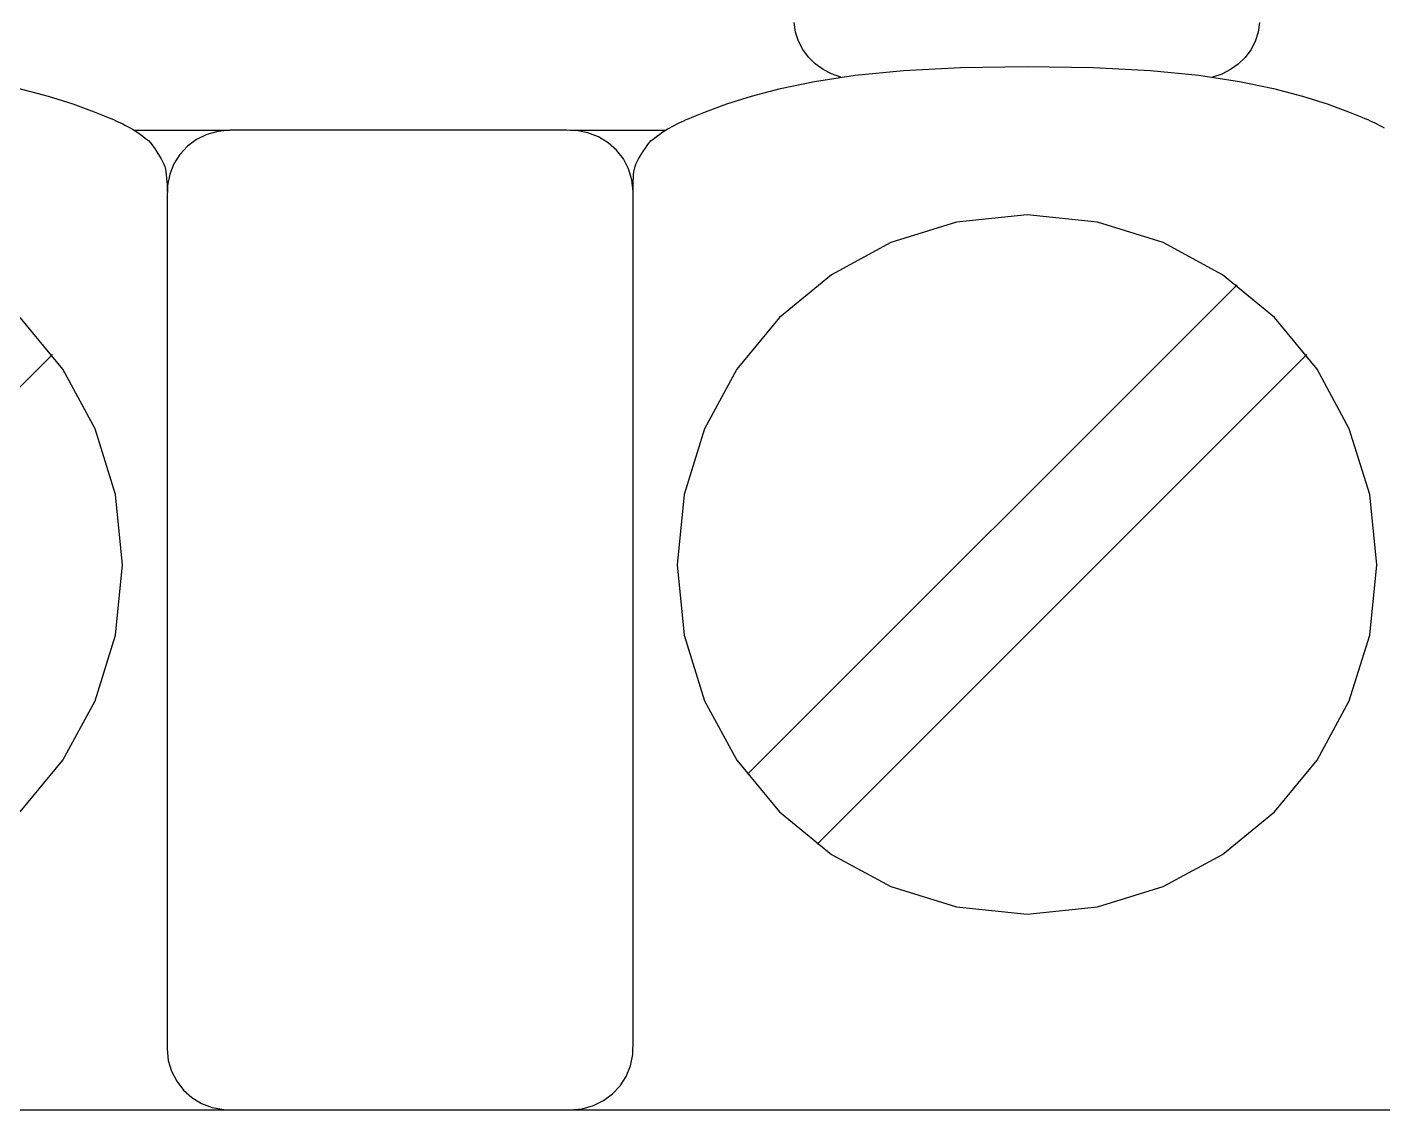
# Model space of a CAD drawing. Extents: x 1 to 47.7, y 0.2 to 35.
# Drawn here: x 33.393 to 34.041, y 10.971 to 11.489 of the extents above; entities that cross this region are included whole.
import ezdxf

# ---------------------------------------------------------------- set-up
doc = ezdxf.new("R2010")
doc.units = 0
doc.header["$MEASUREMENT"] = 0
for name, color, linetype in [('5_1___24__TARGET_LEDS___12', 7, 'CONTINUOUS'), ('6_2___8__INDEPENDENT_INPUT', 7, 'CONTINUOUS'), ('6_3___8__OPTOISO_INDEPENDE', 7, 'CONTINUOUS'), ('6_4___24__OPTOISO_INDEPEND', 7, 'CONTINUOUS'), ('6_5___8__INDEPENDENT_INPUT', 7, 'CONTINUOUS'), ('6_6___8__INDEPENDENT_INPUT', 7, 'CONTINUOUS'), ('6_7___8__OPTOISO_INDEPENDE', 7, 'CONTINUOUS'), ('6_8___8__OPTOISO_INDEPENDE', 7, 'CONTINUOUS')]:
    doc.layers.add(name, color=color, linetype=linetype)

msp = doc.modelspace()

# ---------------------------------------------------------------- linework, layer by layer
at = {"layer": '5_1___24__TARGET_LEDS___12'}
for points in [[(33.78193, 11.46528), (33.77749, 11.46677), (33.7734, 11.46889), (33.76972, 11.47158), (33.7665, 11.47477), (33.76382, 11.47841), (33.76173, 11.48245), (33.7603, 11.48681), (33.75958, 11.49145)], [(33.98228, 11.49144), (33.98156, 11.48678), (33.9801, 11.48239), (33.97799, 11.47835), (33.97528, 11.47471), (33.97203, 11.47152), (33.96831, 11.46885), (33.96418, 11.46675), (33.9597, 11.46528)], [(33.68251, 11.41061), (33.68252, 11.41211), (33.68254, 11.41368), (33.68259, 11.41528), (33.68267, 11.41688), (33.68279, 11.41844), (33.68296, 11.41992), (33.68319, 11.4213), (33.68348, 11.42252), (33.6839, 11.42366), (33.68449, 11.42491), (33.68518, 11.42616), (33.68594, 11.42743), (33.68675, 11.4287), (33.68758, 11.42997), (33.68843, 11.43124), (33.68925, 11.4325), (33.69005, 11.43374), (33.69127, 11.4349), (33.69259, 11.43596), (33.69387, 11.43696), (33.69513, 11.43789), (33.69637, 11.43875), (33.6976, 11.43956), (33.69883, 11.44032), (33.70006, 11.44103), (33.7013, 11.44169), (33.70247, 11.44231), (33.70356, 11.44287), (33.70461, 11.4434), (33.70568, 11.4439), (33.70679, 11.44441), (33.70799, 11.44494), (33.70931, 11.44551), (33.71081, 11.44612), (33.71713, 11.44861), (33.72741, 11.45242), (33.7392, 11.45623), (33.75302, 11.4599), (33.76939, 11.46325), (33.78885, 11.46614), (33.81192, 11.4684), (33.83913, 11.46987), (33.87099, 11.4704), (33.90285, 11.46987), (33.93005, 11.4684), (33.95311, 11.46614), (33.97257, 11.46325), (33.98895, 11.4599), (34.00276, 11.45623), (34.01455, 11.45242), (34.02483, 11.44861), (34.03115, 11.44612), (34.03265, 11.44551), (34.03397, 11.44494), (34.03517, 11.44441), (34.03628, 11.4439), (34.03734, 11.4434), (34.0384, 11.44287), (34.03949, 11.44231), (34.04066, 11.44169), (34.0419, 11.44103)], [(33.38894, 11.4599), (33.40276, 11.45623), (33.41454, 11.45242), (33.42482, 11.44861), (33.43114, 11.44612), (33.43264, 11.44551), (33.43397, 11.44494), (33.43517, 11.44441), (33.43628, 11.4439), (33.43734, 11.4434), (33.4384, 11.44287), (33.43949, 11.44231), (33.44066, 11.44169), (33.4419, 11.44103), (33.44313, 11.44032), (33.44436, 11.43956), (33.44559, 11.43875), (33.44683, 11.43789), (33.44809, 11.43696), (33.44937, 11.43596), (33.45068, 11.4349), (33.45191, 11.43374), (33.4527, 11.4325), (33.45353, 11.43124), (33.45437, 11.42997), (33.45521, 11.4287), (33.45601, 11.42743), (33.45677, 11.42616), (33.45746, 11.42491), (33.45806, 11.42366), (33.45848, 11.42252), (33.45879, 11.4213), (33.45904, 11.41992), (33.45925, 11.41844), (33.45941, 11.41688), (33.45953, 11.41528), (33.4596, 11.41368), (33.45965, 11.41211), (33.45966, 11.41061)], [(33.44412, 11.43985), (33.48966, 11.43985)], [(33.65252, 11.43985), (33.69807, 11.43985)], [(33.73721, 11.13167), (33.97148, 11.36593)], [(33.38931, 11.11375), (33.40974, 11.13847), (33.42516, 11.16685), (33.43491, 11.19822), (33.43831, 11.2319), (33.43491, 11.26561), (33.42516, 11.29702), (33.40974, 11.32546), (33.38931, 11.35025)], [(33.17063, 11.09825), (33.40489, 11.33251)], [(33.77063, 11.09825), (34.0049, 11.33251)], [(33.27314, 10.9711), (33.39452, 10.9711), (33.52036, 10.9711), (33.6502, 10.9711), (33.78361, 10.9711), (33.92013, 10.9711), (34.05933, 10.9711), (34.20075, 10.9711), (34.4885, 10.9711), (34.7798, 10.9711)]]:
    msp.add_lwpolyline(points, dxfattribs=at)
for points in [[(33.68251, 11.41061), (33.68197, 11.41617), (33.68041, 11.42138), (33.67794, 11.42613), (33.67466, 11.43034), (33.67067, 11.4339), (33.66606, 11.43671), (33.66094, 11.43869), (33.65541, 11.43972), (33.6509, 11.43985), (33.6391, 11.43985), (33.61854, 11.43985), (33.59242, 11.43985), (33.56392, 11.43985), (33.5362, 11.43985), (33.51247, 11.43985), (33.4959, 11.43985), (33.48966, 11.43985), (33.48397, 11.43933), (33.47863, 11.43781), (33.47375, 11.43541), (33.46943, 11.43221), (33.46578, 11.42831), (33.46289, 11.42382), (33.46086, 11.41883), (33.4598, 11.41343), (33.45966, 11.40652), (33.45966, 11.37679), (33.45966, 11.32502), (33.45966, 11.25921), (33.45966, 11.1874), (33.45966, 11.11759), (33.45966, 11.0578), (33.45966, 11.01604), (33.45966, 11.00034), (33.4602, 10.99478), (33.46176, 10.98958), (33.46423, 10.98482), (33.46752, 10.98062), (33.47151, 10.97706), (33.47612, 10.97424), (33.48125, 10.97227), (33.48678, 10.97124), (33.49129, 10.9711), (33.50309, 10.9711), (33.52364, 10.9711), (33.54976, 10.9711), (33.57827, 10.9711), (33.60598, 10.9711), (33.62971, 10.9711), (33.64629, 10.9711), (33.65252, 10.9711), (33.65822, 10.97163), (33.66356, 10.97314), (33.66843, 10.97555), (33.67275, 10.97875), (33.6764, 10.98264), (33.67929, 10.98714), (33.68131, 10.99213), (33.68237, 10.99753), (33.68251, 11.00444), (33.68251, 11.03416), (33.68251, 11.08594), (33.68251, 11.15174), (33.68251, 11.22356), (33.68251, 11.29337), (33.68251, 11.35316), (33.68251, 11.39491)], [(33.70363, 11.2319), (33.70703, 11.19822), (33.71678, 11.16685), (33.73221, 11.13847), (33.75265, 11.11375), (33.77743, 11.09335), (33.80587, 11.07795), (33.8373, 11.06822), (33.87106, 11.06483), (33.90475, 11.06822), (33.93615, 11.07795), (33.96456, 11.09335), (33.98931, 11.11375), (34.00974, 11.13847), (34.02517, 11.16685), (34.03492, 11.19822), (34.03832, 11.2319), (34.03492, 11.26561), (34.02517, 11.29702), (34.00974, 11.32546), (33.98931, 11.35025), (33.96456, 11.37072), (33.93615, 11.38617), (33.90475, 11.39594), (33.87106, 11.39935), (33.8373, 11.39594), (33.80587, 11.38617), (33.77743, 11.37072), (33.75265, 11.35025), (33.73221, 11.32546), (33.71678, 11.29702), (33.70703, 11.26561)]]:
    msp.add_lwpolyline(points, close=True, dxfattribs=at)
at = {"layer": '6_2___8__INDEPENDENT_INPUT'}
for points in [[(33.78193, 11.46528), (33.77749, 11.46677), (33.7734, 11.46889), (33.76972, 11.47158), (33.7665, 11.47477), (33.76382, 11.47841), (33.76173, 11.48245), (33.7603, 11.48681), (33.75958, 11.49145)], [(33.98228, 11.49144), (33.98156, 11.48678), (33.9801, 11.48239), (33.97799, 11.47835), (33.97528, 11.47471), (33.97203, 11.47152), (33.96831, 11.46885), (33.96418, 11.46675), (33.9597, 11.46528)], [(33.68251, 11.41061), (33.68252, 11.41211), (33.68254, 11.41368), (33.68259, 11.41528), (33.68267, 11.41688), (33.68279, 11.41844), (33.68296, 11.41992), (33.68319, 11.4213), (33.68348, 11.42252), (33.6839, 11.42366), (33.68449, 11.42491), (33.68518, 11.42616), (33.68594, 11.42743), (33.68675, 11.4287), (33.68758, 11.42997), (33.68843, 11.43124), (33.68925, 11.4325), (33.69005, 11.43374), (33.69127, 11.4349), (33.69259, 11.43596), (33.69387, 11.43696), (33.69513, 11.43789), (33.69637, 11.43875), (33.6976, 11.43956), (33.69883, 11.44032), (33.70006, 11.44103), (33.7013, 11.44169), (33.70247, 11.44231), (33.70356, 11.44287), (33.70461, 11.4434), (33.70568, 11.4439), (33.70679, 11.44441), (33.70799, 11.44494), (33.70931, 11.44551), (33.71081, 11.44612), (33.71713, 11.44861), (33.72741, 11.45242), (33.7392, 11.45623), (33.75302, 11.4599), (33.76939, 11.46325), (33.78885, 11.46614), (33.81192, 11.4684), (33.83913, 11.46987), (33.87099, 11.4704), (33.90285, 11.46987), (33.93005, 11.4684), (33.95311, 11.46614), (33.97257, 11.46325), (33.98895, 11.4599), (34.00276, 11.45623), (34.01455, 11.45242), (34.02483, 11.44861), (34.03115, 11.44612), (34.03265, 11.44551), (34.03397, 11.44494), (34.03517, 11.44441), (34.03628, 11.4439), (34.03734, 11.4434), (34.0384, 11.44287), (34.03949, 11.44231), (34.04066, 11.44169), (34.0419, 11.44103)], [(33.38894, 11.4599), (33.40276, 11.45623), (33.41454, 11.45242), (33.42482, 11.44861), (33.43114, 11.44612), (33.43264, 11.44551), (33.43397, 11.44494), (33.43517, 11.44441), (33.43628, 11.4439), (33.43734, 11.4434), (33.4384, 11.44287), (33.43949, 11.44231), (33.44066, 11.44169), (33.4419, 11.44103), (33.44313, 11.44032), (33.44436, 11.43956), (33.44559, 11.43875), (33.44683, 11.43789), (33.44809, 11.43696), (33.44937, 11.43596), (33.45068, 11.4349), (33.45191, 11.43374), (33.4527, 11.4325), (33.45353, 11.43124), (33.45437, 11.42997), (33.45521, 11.4287), (33.45601, 11.42743), (33.45677, 11.42616), (33.45746, 11.42491), (33.45806, 11.42366), (33.45848, 11.42252), (33.45879, 11.4213), (33.45904, 11.41992), (33.45925, 11.41844), (33.45941, 11.41688), (33.45953, 11.41528), (33.4596, 11.41368), (33.45965, 11.41211), (33.45966, 11.41061)], [(33.44412, 11.43985), (33.48966, 11.43985)], [(33.65252, 11.43985), (33.69807, 11.43985)], [(33.73721, 11.13167), (33.97148, 11.36593)], [(33.38931, 11.11375), (33.40974, 11.13847), (33.42516, 11.16685), (33.43491, 11.19822), (33.43831, 11.2319), (33.43491, 11.26561), (33.42516, 11.29702), (33.40974, 11.32546), (33.38931, 11.35025)], [(33.17063, 11.09825), (33.40489, 11.33251)], [(33.77063, 11.09825), (34.0049, 11.33251)], [(33.27314, 10.9711), (33.39452, 10.9711), (33.52036, 10.9711), (33.6502, 10.9711), (33.78361, 10.9711), (33.92013, 10.9711), (34.05933, 10.9711), (34.20075, 10.9711), (34.4885, 10.9711), (34.7798, 10.9711)]]:
    msp.add_lwpolyline(points, dxfattribs=at)
for points in [[(33.68251, 11.41061), (33.68197, 11.41617), (33.68041, 11.42138), (33.67794, 11.42613), (33.67466, 11.43034), (33.67067, 11.4339), (33.66606, 11.43671), (33.66094, 11.43869), (33.65541, 11.43972), (33.6509, 11.43985), (33.6391, 11.43985), (33.61854, 11.43985), (33.59242, 11.43985), (33.56392, 11.43985), (33.5362, 11.43985), (33.51247, 11.43985), (33.4959, 11.43985), (33.48966, 11.43985), (33.48397, 11.43933), (33.47863, 11.43781), (33.47375, 11.43541), (33.46943, 11.43221), (33.46578, 11.42831), (33.46289, 11.42382), (33.46086, 11.41883), (33.4598, 11.41343), (33.45966, 11.40652), (33.45966, 11.37679), (33.45966, 11.32502), (33.45966, 11.25921), (33.45966, 11.1874), (33.45966, 11.11759), (33.45966, 11.0578), (33.45966, 11.01604), (33.45966, 11.00034), (33.4602, 10.99478), (33.46176, 10.98958), (33.46423, 10.98482), (33.46752, 10.98062), (33.47151, 10.97706), (33.47612, 10.97424), (33.48125, 10.97227), (33.48678, 10.97124), (33.49129, 10.9711), (33.50309, 10.9711), (33.52364, 10.9711), (33.54976, 10.9711), (33.57827, 10.9711), (33.60598, 10.9711), (33.62971, 10.9711), (33.64629, 10.9711), (33.65252, 10.9711), (33.65822, 10.97163), (33.66356, 10.97314), (33.66843, 10.97555), (33.67275, 10.97875), (33.6764, 10.98264), (33.67929, 10.98714), (33.68131, 10.99213), (33.68237, 10.99753), (33.68251, 11.00444), (33.68251, 11.03416), (33.68251, 11.08594), (33.68251, 11.15174), (33.68251, 11.22356), (33.68251, 11.29337), (33.68251, 11.35316), (33.68251, 11.39491)], [(33.70363, 11.2319), (33.70703, 11.19822), (33.71678, 11.16685), (33.73221, 11.13847), (33.75265, 11.11375), (33.77743, 11.09335), (33.80587, 11.07795), (33.8373, 11.06822), (33.87106, 11.06483), (33.90475, 11.06822), (33.93615, 11.07795), (33.96456, 11.09335), (33.98931, 11.11375), (34.00974, 11.13847), (34.02517, 11.16685), (34.03492, 11.19822), (34.03832, 11.2319), (34.03492, 11.26561), (34.02517, 11.29702), (34.00974, 11.32546), (33.98931, 11.35025), (33.96456, 11.37072), (33.93615, 11.38617), (33.90475, 11.39594), (33.87106, 11.39935), (33.8373, 11.39594), (33.80587, 11.38617), (33.77743, 11.37072), (33.75265, 11.35025), (33.73221, 11.32546), (33.71678, 11.29702), (33.70703, 11.26561)]]:
    msp.add_lwpolyline(points, close=True, dxfattribs=at)
at = {"layer": '6_3___8__OPTOISO_INDEPENDE'}
for points in [[(33.78193, 11.46528), (33.77749, 11.46677), (33.7734, 11.46889), (33.76972, 11.47158), (33.7665, 11.47477), (33.76382, 11.47841), (33.76173, 11.48245), (33.7603, 11.48681), (33.75958, 11.49145)], [(33.98228, 11.49144), (33.98156, 11.48678), (33.9801, 11.48239), (33.97799, 11.47835), (33.97528, 11.47471), (33.97203, 11.47152), (33.96831, 11.46885), (33.96418, 11.46675), (33.9597, 11.46528)], [(33.68251, 11.41061), (33.68252, 11.41211), (33.68254, 11.41368), (33.68259, 11.41528), (33.68267, 11.41688), (33.68279, 11.41844), (33.68296, 11.41992), (33.68319, 11.4213), (33.68348, 11.42252), (33.6839, 11.42366), (33.68449, 11.42491), (33.68518, 11.42616), (33.68594, 11.42743), (33.68675, 11.4287), (33.68758, 11.42997), (33.68843, 11.43124), (33.68925, 11.4325), (33.69005, 11.43374), (33.69127, 11.4349), (33.69259, 11.43596), (33.69387, 11.43696), (33.69513, 11.43789), (33.69637, 11.43875), (33.6976, 11.43956), (33.69883, 11.44032), (33.70006, 11.44103), (33.7013, 11.44169), (33.70247, 11.44231), (33.70356, 11.44287), (33.70461, 11.4434), (33.70568, 11.4439), (33.70679, 11.44441), (33.70799, 11.44494), (33.70931, 11.44551), (33.71081, 11.44612), (33.71713, 11.44861), (33.72741, 11.45242), (33.7392, 11.45623), (33.75302, 11.4599), (33.76939, 11.46325), (33.78885, 11.46614), (33.81192, 11.4684), (33.83913, 11.46987), (33.87099, 11.4704), (33.90285, 11.46987), (33.93005, 11.4684), (33.95311, 11.46614), (33.97257, 11.46325), (33.98895, 11.4599), (34.00276, 11.45623), (34.01455, 11.45242), (34.02483, 11.44861), (34.03115, 11.44612), (34.03265, 11.44551), (34.03397, 11.44494), (34.03517, 11.44441), (34.03628, 11.4439), (34.03734, 11.4434), (34.0384, 11.44287), (34.03949, 11.44231), (34.04066, 11.44169), (34.0419, 11.44103)], [(33.38894, 11.4599), (33.40276, 11.45623), (33.41454, 11.45242), (33.42482, 11.44861), (33.43114, 11.44612), (33.43264, 11.44551), (33.43397, 11.44494), (33.43517, 11.44441), (33.43628, 11.4439), (33.43734, 11.4434), (33.4384, 11.44287), (33.43949, 11.44231), (33.44066, 11.44169), (33.4419, 11.44103), (33.44313, 11.44032), (33.44436, 11.43956), (33.44559, 11.43875), (33.44683, 11.43789), (33.44809, 11.43696), (33.44937, 11.43596), (33.45068, 11.4349), (33.45191, 11.43374), (33.4527, 11.4325), (33.45353, 11.43124), (33.45437, 11.42997), (33.45521, 11.4287), (33.45601, 11.42743), (33.45677, 11.42616), (33.45746, 11.42491), (33.45806, 11.42366), (33.45848, 11.42252), (33.45879, 11.4213), (33.45904, 11.41992), (33.45925, 11.41844), (33.45941, 11.41688), (33.45953, 11.41528), (33.4596, 11.41368), (33.45965, 11.41211), (33.45966, 11.41061)], [(33.44412, 11.43985), (33.48966, 11.43985)], [(33.65252, 11.43985), (33.69807, 11.43985)], [(33.73721, 11.13167), (33.97148, 11.36593)], [(33.38931, 11.11375), (33.40974, 11.13847), (33.42516, 11.16685), (33.43491, 11.19822), (33.43831, 11.2319), (33.43491, 11.26561), (33.42516, 11.29702), (33.40974, 11.32546), (33.38931, 11.35025)], [(33.17063, 11.09825), (33.40489, 11.33251)], [(33.77063, 11.09825), (34.0049, 11.33251)], [(33.27314, 10.9711), (33.39452, 10.9711), (33.52036, 10.9711), (33.6502, 10.9711), (33.78361, 10.9711), (33.92013, 10.9711), (34.05933, 10.9711), (34.20075, 10.9711), (34.4885, 10.9711), (34.7798, 10.9711)]]:
    msp.add_lwpolyline(points, dxfattribs=at)
for points in [[(33.68251, 11.41061), (33.68197, 11.41617), (33.68041, 11.42138), (33.67794, 11.42613), (33.67466, 11.43034), (33.67067, 11.4339), (33.66606, 11.43671), (33.66094, 11.43869), (33.65541, 11.43972), (33.6509, 11.43985), (33.6391, 11.43985), (33.61854, 11.43985), (33.59242, 11.43985), (33.56392, 11.43985), (33.5362, 11.43985), (33.51247, 11.43985), (33.4959, 11.43985), (33.48966, 11.43985), (33.48397, 11.43933), (33.47863, 11.43781), (33.47375, 11.43541), (33.46943, 11.43221), (33.46578, 11.42831), (33.46289, 11.42382), (33.46086, 11.41883), (33.4598, 11.41343), (33.45966, 11.40652), (33.45966, 11.37679), (33.45966, 11.32502), (33.45966, 11.25921), (33.45966, 11.1874), (33.45966, 11.11759), (33.45966, 11.0578), (33.45966, 11.01604), (33.45966, 11.00034), (33.4602, 10.99478), (33.46176, 10.98958), (33.46423, 10.98482), (33.46752, 10.98062), (33.47151, 10.97706), (33.47612, 10.97424), (33.48125, 10.97227), (33.48678, 10.97124), (33.49129, 10.9711), (33.50309, 10.9711), (33.52364, 10.9711), (33.54976, 10.9711), (33.57827, 10.9711), (33.60598, 10.9711), (33.62971, 10.9711), (33.64629, 10.9711), (33.65252, 10.9711), (33.65822, 10.97163), (33.66356, 10.97314), (33.66843, 10.97555), (33.67275, 10.97875), (33.6764, 10.98264), (33.67929, 10.98714), (33.68131, 10.99213), (33.68237, 10.99753), (33.68251, 11.00444), (33.68251, 11.03416), (33.68251, 11.08594), (33.68251, 11.15174), (33.68251, 11.22356), (33.68251, 11.29337), (33.68251, 11.35316), (33.68251, 11.39491)], [(33.70363, 11.2319), (33.70703, 11.19822), (33.71678, 11.16685), (33.73221, 11.13847), (33.75265, 11.11375), (33.77743, 11.09335), (33.80587, 11.07795), (33.8373, 11.06822), (33.87106, 11.06483), (33.90475, 11.06822), (33.93615, 11.07795), (33.96456, 11.09335), (33.98931, 11.11375), (34.00974, 11.13847), (34.02517, 11.16685), (34.03492, 11.19822), (34.03832, 11.2319), (34.03492, 11.26561), (34.02517, 11.29702), (34.00974, 11.32546), (33.98931, 11.35025), (33.96456, 11.37072), (33.93615, 11.38617), (33.90475, 11.39594), (33.87106, 11.39935), (33.8373, 11.39594), (33.80587, 11.38617), (33.77743, 11.37072), (33.75265, 11.35025), (33.73221, 11.32546), (33.71678, 11.29702), (33.70703, 11.26561)]]:
    msp.add_lwpolyline(points, close=True, dxfattribs=at)
at = {"layer": '6_4___24__OPTOISO_INDEPEND'}
for points in [[(33.78193, 11.46528), (33.77749, 11.46677), (33.7734, 11.46889), (33.76972, 11.47158), (33.7665, 11.47477), (33.76382, 11.47841), (33.76173, 11.48245), (33.7603, 11.48681), (33.75958, 11.49145)], [(33.98228, 11.49144), (33.98156, 11.48678), (33.9801, 11.48239), (33.97799, 11.47835), (33.97528, 11.47471), (33.97203, 11.47152), (33.96831, 11.46885), (33.96418, 11.46675), (33.9597, 11.46528)], [(33.68251, 11.41061), (33.68252, 11.41211), (33.68254, 11.41368), (33.68259, 11.41528), (33.68267, 11.41688), (33.68279, 11.41844), (33.68296, 11.41992), (33.68319, 11.4213), (33.68348, 11.42252), (33.6839, 11.42366), (33.68449, 11.42491), (33.68518, 11.42616), (33.68594, 11.42743), (33.68675, 11.4287), (33.68758, 11.42997), (33.68843, 11.43124), (33.68925, 11.4325), (33.69005, 11.43374), (33.69127, 11.4349), (33.69259, 11.43596), (33.69387, 11.43696), (33.69513, 11.43789), (33.69637, 11.43875), (33.6976, 11.43956), (33.69883, 11.44032), (33.70006, 11.44103), (33.7013, 11.44169), (33.70247, 11.44231), (33.70356, 11.44287), (33.70461, 11.4434), (33.70568, 11.4439), (33.70679, 11.44441), (33.70799, 11.44494), (33.70931, 11.44551), (33.71081, 11.44612), (33.71713, 11.44861), (33.72741, 11.45242), (33.7392, 11.45623), (33.75302, 11.4599), (33.76939, 11.46325), (33.78885, 11.46614), (33.81192, 11.4684), (33.83913, 11.46987), (33.87099, 11.4704), (33.90285, 11.46987), (33.93005, 11.4684), (33.95311, 11.46614), (33.97257, 11.46325), (33.98895, 11.4599), (34.00276, 11.45623), (34.01455, 11.45242), (34.02483, 11.44861), (34.03115, 11.44612), (34.03265, 11.44551), (34.03397, 11.44494), (34.03517, 11.44441), (34.03628, 11.4439), (34.03734, 11.4434), (34.0384, 11.44287), (34.03949, 11.44231), (34.04066, 11.44169), (34.0419, 11.44103)], [(33.38894, 11.4599), (33.40276, 11.45623), (33.41454, 11.45242), (33.42482, 11.44861), (33.43114, 11.44612), (33.43264, 11.44551), (33.43397, 11.44494), (33.43517, 11.44441), (33.43628, 11.4439), (33.43734, 11.4434), (33.4384, 11.44287), (33.43949, 11.44231), (33.44066, 11.44169), (33.4419, 11.44103), (33.44313, 11.44032), (33.44436, 11.43956), (33.44559, 11.43875), (33.44683, 11.43789), (33.44809, 11.43696), (33.44937, 11.43596), (33.45068, 11.4349), (33.45191, 11.43374), (33.4527, 11.4325), (33.45353, 11.43124), (33.45437, 11.42997), (33.45521, 11.4287), (33.45601, 11.42743), (33.45677, 11.42616), (33.45746, 11.42491), (33.45806, 11.42366), (33.45848, 11.42252), (33.45879, 11.4213), (33.45904, 11.41992), (33.45925, 11.41844), (33.45941, 11.41688), (33.45953, 11.41528), (33.4596, 11.41368), (33.45965, 11.41211), (33.45966, 11.41061)], [(33.44412, 11.43985), (33.48966, 11.43985)], [(33.65252, 11.43985), (33.69807, 11.43985)], [(33.73721, 11.13167), (33.97148, 11.36593)], [(33.38931, 11.11375), (33.40974, 11.13847), (33.42516, 11.16685), (33.43491, 11.19822), (33.43831, 11.2319), (33.43491, 11.26561), (33.42516, 11.29702), (33.40974, 11.32546), (33.38931, 11.35025)], [(33.17063, 11.09825), (33.40489, 11.33251)], [(33.77063, 11.09825), (34.0049, 11.33251)], [(33.27314, 10.9711), (33.39452, 10.9711), (33.52036, 10.9711), (33.6502, 10.9711), (33.78361, 10.9711), (33.92013, 10.9711), (34.05933, 10.9711), (34.20075, 10.9711), (34.4885, 10.9711), (34.7798, 10.9711)]]:
    msp.add_lwpolyline(points, dxfattribs=at)
for points in [[(33.68251, 11.41061), (33.68197, 11.41617), (33.68041, 11.42138), (33.67794, 11.42613), (33.67466, 11.43034), (33.67067, 11.4339), (33.66606, 11.43671), (33.66094, 11.43869), (33.65541, 11.43972), (33.6509, 11.43985), (33.6391, 11.43985), (33.61854, 11.43985), (33.59242, 11.43985), (33.56392, 11.43985), (33.5362, 11.43985), (33.51247, 11.43985), (33.4959, 11.43985), (33.48966, 11.43985), (33.48397, 11.43933), (33.47863, 11.43781), (33.47375, 11.43541), (33.46943, 11.43221), (33.46578, 11.42831), (33.46289, 11.42382), (33.46086, 11.41883), (33.4598, 11.41343), (33.45966, 11.40652), (33.45966, 11.37679), (33.45966, 11.32502), (33.45966, 11.25921), (33.45966, 11.1874), (33.45966, 11.11759), (33.45966, 11.0578), (33.45966, 11.01604), (33.45966, 11.00034), (33.4602, 10.99478), (33.46176, 10.98958), (33.46423, 10.98482), (33.46752, 10.98062), (33.47151, 10.97706), (33.47612, 10.97424), (33.48125, 10.97227), (33.48678, 10.97124), (33.49129, 10.9711), (33.50309, 10.9711), (33.52364, 10.9711), (33.54976, 10.9711), (33.57827, 10.9711), (33.60598, 10.9711), (33.62971, 10.9711), (33.64629, 10.9711), (33.65252, 10.9711), (33.65822, 10.97163), (33.66356, 10.97314), (33.66843, 10.97555), (33.67275, 10.97875), (33.6764, 10.98264), (33.67929, 10.98714), (33.68131, 10.99213), (33.68237, 10.99753), (33.68251, 11.00444), (33.68251, 11.03416), (33.68251, 11.08594), (33.68251, 11.15174), (33.68251, 11.22356), (33.68251, 11.29337), (33.68251, 11.35316), (33.68251, 11.39491)], [(33.70363, 11.2319), (33.70703, 11.19822), (33.71678, 11.16685), (33.73221, 11.13847), (33.75265, 11.11375), (33.77743, 11.09335), (33.80587, 11.07795), (33.8373, 11.06822), (33.87106, 11.06483), (33.90475, 11.06822), (33.93615, 11.07795), (33.96456, 11.09335), (33.98931, 11.11375), (34.00974, 11.13847), (34.02517, 11.16685), (34.03492, 11.19822), (34.03832, 11.2319), (34.03492, 11.26561), (34.02517, 11.29702), (34.00974, 11.32546), (33.98931, 11.35025), (33.96456, 11.37072), (33.93615, 11.38617), (33.90475, 11.39594), (33.87106, 11.39935), (33.8373, 11.39594), (33.80587, 11.38617), (33.77743, 11.37072), (33.75265, 11.35025), (33.73221, 11.32546), (33.71678, 11.29702), (33.70703, 11.26561)]]:
    msp.add_lwpolyline(points, close=True, dxfattribs=at)
at = {"layer": '6_5___8__INDEPENDENT_INPUT'}
for points in [[(33.78193, 11.46528), (33.77749, 11.46677), (33.7734, 11.46889), (33.76972, 11.47158), (33.7665, 11.47477), (33.76382, 11.47841), (33.76173, 11.48245), (33.7603, 11.48681), (33.75958, 11.49145)], [(33.98228, 11.49144), (33.98156, 11.48678), (33.9801, 11.48239), (33.97799, 11.47835), (33.97528, 11.47471), (33.97203, 11.47152), (33.96831, 11.46885), (33.96418, 11.46675), (33.9597, 11.46528)], [(33.68251, 11.41061), (33.68252, 11.41211), (33.68254, 11.41368), (33.68259, 11.41528), (33.68267, 11.41688), (33.68279, 11.41844), (33.68296, 11.41992), (33.68319, 11.4213), (33.68348, 11.42252), (33.6839, 11.42366), (33.68449, 11.42491), (33.68518, 11.42616), (33.68594, 11.42743), (33.68675, 11.4287), (33.68758, 11.42997), (33.68843, 11.43124), (33.68925, 11.4325), (33.69005, 11.43374), (33.69127, 11.4349), (33.69259, 11.43596), (33.69387, 11.43696), (33.69513, 11.43789), (33.69637, 11.43875), (33.6976, 11.43956), (33.69883, 11.44032), (33.70006, 11.44103), (33.7013, 11.44169), (33.70247, 11.44231), (33.70356, 11.44287), (33.70461, 11.4434), (33.70568, 11.4439), (33.70679, 11.44441), (33.70799, 11.44494), (33.70931, 11.44551), (33.71081, 11.44612), (33.71713, 11.44861), (33.72741, 11.45242), (33.7392, 11.45623), (33.75302, 11.4599), (33.76939, 11.46325), (33.78885, 11.46614), (33.81192, 11.4684), (33.83913, 11.46987), (33.87099, 11.4704), (33.90285, 11.46987), (33.93005, 11.4684), (33.95311, 11.46614), (33.97257, 11.46325), (33.98895, 11.4599), (34.00276, 11.45623), (34.01455, 11.45242), (34.02483, 11.44861), (34.03115, 11.44612), (34.03265, 11.44551), (34.03397, 11.44494), (34.03517, 11.44441), (34.03628, 11.4439), (34.03734, 11.4434), (34.0384, 11.44287), (34.03949, 11.44231), (34.04066, 11.44169), (34.0419, 11.44103)], [(33.38894, 11.4599), (33.40276, 11.45623), (33.41454, 11.45242), (33.42482, 11.44861), (33.43114, 11.44612), (33.43264, 11.44551), (33.43397, 11.44494), (33.43517, 11.44441), (33.43628, 11.4439), (33.43734, 11.4434), (33.4384, 11.44287), (33.43949, 11.44231), (33.44066, 11.44169), (33.4419, 11.44103), (33.44313, 11.44032), (33.44436, 11.43956), (33.44559, 11.43875), (33.44683, 11.43789), (33.44809, 11.43696), (33.44937, 11.43596), (33.45068, 11.4349), (33.45191, 11.43374), (33.4527, 11.4325), (33.45353, 11.43124), (33.45437, 11.42997), (33.45521, 11.4287), (33.45601, 11.42743), (33.45677, 11.42616), (33.45746, 11.42491), (33.45806, 11.42366), (33.45848, 11.42252), (33.45879, 11.4213), (33.45904, 11.41992), (33.45925, 11.41844), (33.45941, 11.41688), (33.45953, 11.41528), (33.4596, 11.41368), (33.45965, 11.41211), (33.45966, 11.41061)], [(33.44412, 11.43985), (33.48966, 11.43985)], [(33.65252, 11.43985), (33.69807, 11.43985)], [(33.73721, 11.13167), (33.97148, 11.36593)], [(33.38931, 11.11375), (33.40974, 11.13847), (33.42516, 11.16685), (33.43491, 11.19822), (33.43831, 11.2319), (33.43491, 11.26561), (33.42516, 11.29702), (33.40974, 11.32546), (33.38931, 11.35025)], [(33.17063, 11.09825), (33.40489, 11.33251)], [(33.77063, 11.09825), (34.0049, 11.33251)], [(33.27314, 10.9711), (33.39452, 10.9711), (33.52036, 10.9711), (33.6502, 10.9711), (33.78361, 10.9711), (33.92013, 10.9711), (34.05933, 10.9711), (34.20075, 10.9711), (34.4885, 10.9711), (34.7798, 10.9711)]]:
    msp.add_lwpolyline(points, dxfattribs=at)
for points in [[(33.68251, 11.41061), (33.68197, 11.41617), (33.68041, 11.42138), (33.67794, 11.42613), (33.67466, 11.43034), (33.67067, 11.4339), (33.66606, 11.43671), (33.66094, 11.43869), (33.65541, 11.43972), (33.6509, 11.43985), (33.6391, 11.43985), (33.61854, 11.43985), (33.59242, 11.43985), (33.56392, 11.43985), (33.5362, 11.43985), (33.51247, 11.43985), (33.4959, 11.43985), (33.48966, 11.43985), (33.48397, 11.43933), (33.47863, 11.43781), (33.47375, 11.43541), (33.46943, 11.43221), (33.46578, 11.42831), (33.46289, 11.42382), (33.46086, 11.41883), (33.4598, 11.41343), (33.45966, 11.40652), (33.45966, 11.37679), (33.45966, 11.32502), (33.45966, 11.25921), (33.45966, 11.1874), (33.45966, 11.11759), (33.45966, 11.0578), (33.45966, 11.01604), (33.45966, 11.00034), (33.4602, 10.99478), (33.46176, 10.98958), (33.46423, 10.98482), (33.46752, 10.98062), (33.47151, 10.97706), (33.47612, 10.97424), (33.48125, 10.97227), (33.48678, 10.97124), (33.49129, 10.9711), (33.50309, 10.9711), (33.52364, 10.9711), (33.54976, 10.9711), (33.57827, 10.9711), (33.60598, 10.9711), (33.62971, 10.9711), (33.64629, 10.9711), (33.65252, 10.9711), (33.65822, 10.97163), (33.66356, 10.97314), (33.66843, 10.97555), (33.67275, 10.97875), (33.6764, 10.98264), (33.67929, 10.98714), (33.68131, 10.99213), (33.68237, 10.99753), (33.68251, 11.00444), (33.68251, 11.03416), (33.68251, 11.08594), (33.68251, 11.15174), (33.68251, 11.22356), (33.68251, 11.29337), (33.68251, 11.35316), (33.68251, 11.39491)], [(33.70363, 11.2319), (33.70703, 11.19822), (33.71678, 11.16685), (33.73221, 11.13847), (33.75265, 11.11375), (33.77743, 11.09335), (33.80587, 11.07795), (33.8373, 11.06822), (33.87106, 11.06483), (33.90475, 11.06822), (33.93615, 11.07795), (33.96456, 11.09335), (33.98931, 11.11375), (34.00974, 11.13847), (34.02517, 11.16685), (34.03492, 11.19822), (34.03832, 11.2319), (34.03492, 11.26561), (34.02517, 11.29702), (34.00974, 11.32546), (33.98931, 11.35025), (33.96456, 11.37072), (33.93615, 11.38617), (33.90475, 11.39594), (33.87106, 11.39935), (33.8373, 11.39594), (33.80587, 11.38617), (33.77743, 11.37072), (33.75265, 11.35025), (33.73221, 11.32546), (33.71678, 11.29702), (33.70703, 11.26561)]]:
    msp.add_lwpolyline(points, close=True, dxfattribs=at)
at = {"layer": '6_6___8__INDEPENDENT_INPUT'}
for points in [[(33.78193, 11.46528), (33.77749, 11.46677), (33.7734, 11.46889), (33.76972, 11.47158), (33.7665, 11.47477), (33.76382, 11.47841), (33.76173, 11.48245), (33.7603, 11.48681), (33.75958, 11.49145)], [(33.98228, 11.49144), (33.98156, 11.48678), (33.9801, 11.48239), (33.97799, 11.47835), (33.97528, 11.47471), (33.97203, 11.47152), (33.96831, 11.46885), (33.96418, 11.46675), (33.9597, 11.46528)], [(33.68251, 11.41061), (33.68252, 11.41211), (33.68254, 11.41368), (33.68259, 11.41528), (33.68267, 11.41688), (33.68279, 11.41844), (33.68296, 11.41992), (33.68319, 11.4213), (33.68348, 11.42252), (33.6839, 11.42366), (33.68449, 11.42491), (33.68518, 11.42616), (33.68594, 11.42743), (33.68675, 11.4287), (33.68758, 11.42997), (33.68843, 11.43124), (33.68925, 11.4325), (33.69005, 11.43374), (33.69127, 11.4349), (33.69259, 11.43596), (33.69387, 11.43696), (33.69513, 11.43789), (33.69637, 11.43875), (33.6976, 11.43956), (33.69883, 11.44032), (33.70006, 11.44103), (33.7013, 11.44169), (33.70247, 11.44231), (33.70356, 11.44287), (33.70461, 11.4434), (33.70568, 11.4439), (33.70679, 11.44441), (33.70799, 11.44494), (33.70931, 11.44551), (33.71081, 11.44612), (33.71713, 11.44861), (33.72741, 11.45242), (33.7392, 11.45623), (33.75302, 11.4599), (33.76939, 11.46325), (33.78885, 11.46614), (33.81192, 11.4684), (33.83913, 11.46987), (33.87099, 11.4704), (33.90285, 11.46987), (33.93005, 11.4684), (33.95311, 11.46614), (33.97257, 11.46325), (33.98895, 11.4599), (34.00276, 11.45623), (34.01455, 11.45242), (34.02483, 11.44861), (34.03115, 11.44612), (34.03265, 11.44551), (34.03397, 11.44494), (34.03517, 11.44441), (34.03628, 11.4439), (34.03734, 11.4434), (34.0384, 11.44287), (34.03949, 11.44231), (34.04066, 11.44169), (34.0419, 11.44103)], [(33.38894, 11.4599), (33.40276, 11.45623), (33.41454, 11.45242), (33.42482, 11.44861), (33.43114, 11.44612), (33.43264, 11.44551), (33.43397, 11.44494), (33.43517, 11.44441), (33.43628, 11.4439), (33.43734, 11.4434), (33.4384, 11.44287), (33.43949, 11.44231), (33.44066, 11.44169), (33.4419, 11.44103), (33.44313, 11.44032), (33.44436, 11.43956), (33.44559, 11.43875), (33.44683, 11.43789), (33.44809, 11.43696), (33.44937, 11.43596), (33.45068, 11.4349), (33.45191, 11.43374), (33.4527, 11.4325), (33.45353, 11.43124), (33.45437, 11.42997), (33.45521, 11.4287), (33.45601, 11.42743), (33.45677, 11.42616), (33.45746, 11.42491), (33.45806, 11.42366), (33.45848, 11.42252), (33.45879, 11.4213), (33.45904, 11.41992), (33.45925, 11.41844), (33.45941, 11.41688), (33.45953, 11.41528), (33.4596, 11.41368), (33.45965, 11.41211), (33.45966, 11.41061)], [(33.44412, 11.43985), (33.48966, 11.43985)], [(33.65252, 11.43985), (33.69807, 11.43985)], [(33.73721, 11.13167), (33.97148, 11.36593)], [(33.38931, 11.11375), (33.40974, 11.13847), (33.42516, 11.16685), (33.43491, 11.19822), (33.43831, 11.2319), (33.43491, 11.26561), (33.42516, 11.29702), (33.40974, 11.32546), (33.38931, 11.35025)], [(33.17063, 11.09825), (33.40489, 11.33251)], [(33.77063, 11.09825), (34.0049, 11.33251)], [(33.27314, 10.9711), (33.39452, 10.9711), (33.52036, 10.9711), (33.6502, 10.9711), (33.78361, 10.9711), (33.92013, 10.9711), (34.05933, 10.9711), (34.20075, 10.9711), (34.4885, 10.9711), (34.7798, 10.9711)]]:
    msp.add_lwpolyline(points, dxfattribs=at)
for points in [[(33.68251, 11.41061), (33.68197, 11.41617), (33.68041, 11.42138), (33.67794, 11.42613), (33.67466, 11.43034), (33.67067, 11.4339), (33.66606, 11.43671), (33.66094, 11.43869), (33.65541, 11.43972), (33.6509, 11.43985), (33.6391, 11.43985), (33.61854, 11.43985), (33.59242, 11.43985), (33.56392, 11.43985), (33.5362, 11.43985), (33.51247, 11.43985), (33.4959, 11.43985), (33.48966, 11.43985), (33.48397, 11.43933), (33.47863, 11.43781), (33.47375, 11.43541), (33.46943, 11.43221), (33.46578, 11.42831), (33.46289, 11.42382), (33.46086, 11.41883), (33.4598, 11.41343), (33.45966, 11.40652), (33.45966, 11.37679), (33.45966, 11.32502), (33.45966, 11.25921), (33.45966, 11.1874), (33.45966, 11.11759), (33.45966, 11.0578), (33.45966, 11.01604), (33.45966, 11.00034), (33.4602, 10.99478), (33.46176, 10.98958), (33.46423, 10.98482), (33.46752, 10.98062), (33.47151, 10.97706), (33.47612, 10.97424), (33.48125, 10.97227), (33.48678, 10.97124), (33.49129, 10.9711), (33.50309, 10.9711), (33.52364, 10.9711), (33.54976, 10.9711), (33.57827, 10.9711), (33.60598, 10.9711), (33.62971, 10.9711), (33.64629, 10.9711), (33.65252, 10.9711), (33.65822, 10.97163), (33.66356, 10.97314), (33.66843, 10.97555), (33.67275, 10.97875), (33.6764, 10.98264), (33.67929, 10.98714), (33.68131, 10.99213), (33.68237, 10.99753), (33.68251, 11.00444), (33.68251, 11.03416), (33.68251, 11.08594), (33.68251, 11.15174), (33.68251, 11.22356), (33.68251, 11.29337), (33.68251, 11.35316), (33.68251, 11.39491)], [(33.70363, 11.2319), (33.70703, 11.19822), (33.71678, 11.16685), (33.73221, 11.13847), (33.75265, 11.11375), (33.77743, 11.09335), (33.80587, 11.07795), (33.8373, 11.06822), (33.87106, 11.06483), (33.90475, 11.06822), (33.93615, 11.07795), (33.96456, 11.09335), (33.98931, 11.11375), (34.00974, 11.13847), (34.02517, 11.16685), (34.03492, 11.19822), (34.03832, 11.2319), (34.03492, 11.26561), (34.02517, 11.29702), (34.00974, 11.32546), (33.98931, 11.35025), (33.96456, 11.37072), (33.93615, 11.38617), (33.90475, 11.39594), (33.87106, 11.39935), (33.8373, 11.39594), (33.80587, 11.38617), (33.77743, 11.37072), (33.75265, 11.35025), (33.73221, 11.32546), (33.71678, 11.29702), (33.70703, 11.26561)]]:
    msp.add_lwpolyline(points, close=True, dxfattribs=at)
at = {"layer": '6_7___8__OPTOISO_INDEPENDE'}
for points in [[(33.78193, 11.46528), (33.77749, 11.46677), (33.7734, 11.46889), (33.76972, 11.47158), (33.7665, 11.47477), (33.76382, 11.47841), (33.76173, 11.48245), (33.7603, 11.48681), (33.75958, 11.49145)], [(33.98228, 11.49144), (33.98156, 11.48678), (33.9801, 11.48239), (33.97799, 11.47835), (33.97528, 11.47471), (33.97203, 11.47152), (33.96831, 11.46885), (33.96418, 11.46675), (33.9597, 11.46528)], [(33.68251, 11.41061), (33.68252, 11.41211), (33.68254, 11.41368), (33.68259, 11.41528), (33.68267, 11.41688), (33.68279, 11.41844), (33.68296, 11.41992), (33.68319, 11.4213), (33.68348, 11.42252), (33.6839, 11.42366), (33.68449, 11.42491), (33.68518, 11.42616), (33.68594, 11.42743), (33.68675, 11.4287), (33.68758, 11.42997), (33.68843, 11.43124), (33.68925, 11.4325), (33.69005, 11.43374), (33.69127, 11.4349), (33.69259, 11.43596), (33.69387, 11.43696), (33.69513, 11.43789), (33.69637, 11.43875), (33.6976, 11.43956), (33.69883, 11.44032), (33.70006, 11.44103), (33.7013, 11.44169), (33.70247, 11.44231), (33.70356, 11.44287), (33.70461, 11.4434), (33.70568, 11.4439), (33.70679, 11.44441), (33.70799, 11.44494), (33.70931, 11.44551), (33.71081, 11.44612), (33.71713, 11.44861), (33.72741, 11.45242), (33.7392, 11.45623), (33.75302, 11.4599), (33.76939, 11.46325), (33.78885, 11.46614), (33.81192, 11.4684), (33.83913, 11.46987), (33.87099, 11.4704), (33.90285, 11.46987), (33.93005, 11.4684), (33.95311, 11.46614), (33.97257, 11.46325), (33.98895, 11.4599), (34.00276, 11.45623), (34.01455, 11.45242), (34.02483, 11.44861), (34.03115, 11.44612), (34.03265, 11.44551), (34.03397, 11.44494), (34.03517, 11.44441), (34.03628, 11.4439), (34.03734, 11.4434), (34.0384, 11.44287), (34.03949, 11.44231), (34.04066, 11.44169), (34.0419, 11.44103)], [(33.38894, 11.4599), (33.40276, 11.45623), (33.41454, 11.45242), (33.42482, 11.44861), (33.43114, 11.44612), (33.43264, 11.44551), (33.43397, 11.44494), (33.43517, 11.44441), (33.43628, 11.4439), (33.43734, 11.4434), (33.4384, 11.44287), (33.43949, 11.44231), (33.44066, 11.44169), (33.4419, 11.44103), (33.44313, 11.44032), (33.44436, 11.43956), (33.44559, 11.43875), (33.44683, 11.43789), (33.44809, 11.43696), (33.44937, 11.43596), (33.45068, 11.4349), (33.45191, 11.43374), (33.4527, 11.4325), (33.45353, 11.43124), (33.45437, 11.42997), (33.45521, 11.4287), (33.45601, 11.42743), (33.45677, 11.42616), (33.45746, 11.42491), (33.45806, 11.42366), (33.45848, 11.42252), (33.45879, 11.4213), (33.45904, 11.41992), (33.45925, 11.41844), (33.45941, 11.41688), (33.45953, 11.41528), (33.4596, 11.41368), (33.45965, 11.41211), (33.45966, 11.41061)], [(33.44412, 11.43985), (33.48966, 11.43985)], [(33.65252, 11.43985), (33.69807, 11.43985)], [(33.73721, 11.13167), (33.97148, 11.36593)], [(33.38931, 11.11375), (33.40974, 11.13847), (33.42516, 11.16685), (33.43491, 11.19822), (33.43831, 11.2319), (33.43491, 11.26561), (33.42516, 11.29702), (33.40974, 11.32546), (33.38931, 11.35025)], [(33.17063, 11.09825), (33.40489, 11.33251)], [(33.77063, 11.09825), (34.0049, 11.33251)], [(33.27314, 10.9711), (33.39452, 10.9711), (33.52036, 10.9711), (33.6502, 10.9711), (33.78361, 10.9711), (33.92013, 10.9711), (34.05933, 10.9711), (34.20075, 10.9711), (34.4885, 10.9711), (34.7798, 10.9711)]]:
    msp.add_lwpolyline(points, dxfattribs=at)
for points in [[(33.68251, 11.41061), (33.68197, 11.41617), (33.68041, 11.42138), (33.67794, 11.42613), (33.67466, 11.43034), (33.67067, 11.4339), (33.66606, 11.43671), (33.66094, 11.43869), (33.65541, 11.43972), (33.6509, 11.43985), (33.6391, 11.43985), (33.61854, 11.43985), (33.59242, 11.43985), (33.56392, 11.43985), (33.5362, 11.43985), (33.51247, 11.43985), (33.4959, 11.43985), (33.48966, 11.43985), (33.48397, 11.43933), (33.47863, 11.43781), (33.47375, 11.43541), (33.46943, 11.43221), (33.46578, 11.42831), (33.46289, 11.42382), (33.46086, 11.41883), (33.4598, 11.41343), (33.45966, 11.40652), (33.45966, 11.37679), (33.45966, 11.32502), (33.45966, 11.25921), (33.45966, 11.1874), (33.45966, 11.11759), (33.45966, 11.0578), (33.45966, 11.01604), (33.45966, 11.00034), (33.4602, 10.99478), (33.46176, 10.98958), (33.46423, 10.98482), (33.46752, 10.98062), (33.47151, 10.97706), (33.47612, 10.97424), (33.48125, 10.97227), (33.48678, 10.97124), (33.49129, 10.9711), (33.50309, 10.9711), (33.52364, 10.9711), (33.54976, 10.9711), (33.57827, 10.9711), (33.60598, 10.9711), (33.62971, 10.9711), (33.64629, 10.9711), (33.65252, 10.9711), (33.65822, 10.97163), (33.66356, 10.97314), (33.66843, 10.97555), (33.67275, 10.97875), (33.6764, 10.98264), (33.67929, 10.98714), (33.68131, 10.99213), (33.68237, 10.99753), (33.68251, 11.00444), (33.68251, 11.03416), (33.68251, 11.08594), (33.68251, 11.15174), (33.68251, 11.22356), (33.68251, 11.29337), (33.68251, 11.35316), (33.68251, 11.39491)], [(33.70363, 11.2319), (33.70703, 11.19822), (33.71678, 11.16685), (33.73221, 11.13847), (33.75265, 11.11375), (33.77743, 11.09335), (33.80587, 11.07795), (33.8373, 11.06822), (33.87106, 11.06483), (33.90475, 11.06822), (33.93615, 11.07795), (33.96456, 11.09335), (33.98931, 11.11375), (34.00974, 11.13847), (34.02517, 11.16685), (34.03492, 11.19822), (34.03832, 11.2319), (34.03492, 11.26561), (34.02517, 11.29702), (34.00974, 11.32546), (33.98931, 11.35025), (33.96456, 11.37072), (33.93615, 11.38617), (33.90475, 11.39594), (33.87106, 11.39935), (33.8373, 11.39594), (33.80587, 11.38617), (33.77743, 11.37072), (33.75265, 11.35025), (33.73221, 11.32546), (33.71678, 11.29702), (33.70703, 11.26561)]]:
    msp.add_lwpolyline(points, close=True, dxfattribs=at)
at = {"layer": '6_8___8__OPTOISO_INDEPENDE'}
for points in [[(33.78193, 11.46528), (33.77749, 11.46677), (33.7734, 11.46889), (33.76972, 11.47158), (33.7665, 11.47477), (33.76382, 11.47841), (33.76173, 11.48245), (33.7603, 11.48681), (33.75958, 11.49145)], [(33.98228, 11.49144), (33.98156, 11.48678), (33.9801, 11.48239), (33.97799, 11.47835), (33.97528, 11.47471), (33.97203, 11.47152), (33.96831, 11.46885), (33.96418, 11.46675), (33.9597, 11.46528)], [(33.68251, 11.41061), (33.68252, 11.41211), (33.68254, 11.41368), (33.68259, 11.41528), (33.68267, 11.41688), (33.68279, 11.41844), (33.68296, 11.41992), (33.68319, 11.4213), (33.68348, 11.42252), (33.6839, 11.42366), (33.68449, 11.42491), (33.68518, 11.42616), (33.68594, 11.42743), (33.68675, 11.4287), (33.68758, 11.42997), (33.68843, 11.43124), (33.68925, 11.4325), (33.69005, 11.43374), (33.69127, 11.4349), (33.69259, 11.43596), (33.69387, 11.43696), (33.69513, 11.43789), (33.69637, 11.43875), (33.6976, 11.43956), (33.69883, 11.44032), (33.70006, 11.44103), (33.7013, 11.44169), (33.70247, 11.44231), (33.70356, 11.44287), (33.70461, 11.4434), (33.70568, 11.4439), (33.70679, 11.44441), (33.70799, 11.44494), (33.70931, 11.44551), (33.71081, 11.44612), (33.71713, 11.44861), (33.72741, 11.45242), (33.7392, 11.45623), (33.75302, 11.4599), (33.76939, 11.46325), (33.78885, 11.46614), (33.81192, 11.4684), (33.83913, 11.46987), (33.87099, 11.4704), (33.90285, 11.46987), (33.93005, 11.4684), (33.95311, 11.46614), (33.97257, 11.46325), (33.98895, 11.4599), (34.00276, 11.45623), (34.01455, 11.45242), (34.02483, 11.44861), (34.03115, 11.44612), (34.03265, 11.44551), (34.03397, 11.44494), (34.03517, 11.44441), (34.03628, 11.4439), (34.03734, 11.4434), (34.0384, 11.44287), (34.03949, 11.44231), (34.04066, 11.44169), (34.0419, 11.44103)], [(33.38894, 11.4599), (33.40276, 11.45623), (33.41454, 11.45242), (33.42482, 11.44861), (33.43114, 11.44612), (33.43264, 11.44551), (33.43397, 11.44494), (33.43517, 11.44441), (33.43628, 11.4439), (33.43734, 11.4434), (33.4384, 11.44287), (33.43949, 11.44231), (33.44066, 11.44169), (33.4419, 11.44103), (33.44313, 11.44032), (33.44436, 11.43956), (33.44559, 11.43875), (33.44683, 11.43789), (33.44809, 11.43696), (33.44937, 11.43596), (33.45068, 11.4349), (33.45191, 11.43374), (33.4527, 11.4325), (33.45353, 11.43124), (33.45437, 11.42997), (33.45521, 11.4287), (33.45601, 11.42743), (33.45677, 11.42616), (33.45746, 11.42491), (33.45806, 11.42366), (33.45848, 11.42252), (33.45879, 11.4213), (33.45904, 11.41992), (33.45925, 11.41844), (33.45941, 11.41688), (33.45953, 11.41528), (33.4596, 11.41368), (33.45965, 11.41211), (33.45966, 11.41061)], [(33.44412, 11.43985), (33.48966, 11.43985)], [(33.65252, 11.43985), (33.69807, 11.43985)], [(33.73721, 11.13167), (33.97148, 11.36593)], [(33.38931, 11.11375), (33.40974, 11.13847), (33.42516, 11.16685), (33.43491, 11.19822), (33.43831, 11.2319), (33.43491, 11.26561), (33.42516, 11.29702), (33.40974, 11.32546), (33.38931, 11.35025)], [(33.17063, 11.09825), (33.40489, 11.33251)], [(33.77063, 11.09825), (34.0049, 11.33251)], [(33.27314, 10.9711), (33.39452, 10.9711), (33.52036, 10.9711), (33.6502, 10.9711), (33.78361, 10.9711), (33.92013, 10.9711), (34.05933, 10.9711), (34.20075, 10.9711), (34.4885, 10.9711), (34.7798, 10.9711)]]:
    msp.add_lwpolyline(points, dxfattribs=at)
for points in [[(33.68251, 11.41061), (33.68197, 11.41617), (33.68041, 11.42138), (33.67794, 11.42613), (33.67466, 11.43034), (33.67067, 11.4339), (33.66606, 11.43671), (33.66094, 11.43869), (33.65541, 11.43972), (33.6509, 11.43985), (33.6391, 11.43985), (33.61854, 11.43985), (33.59242, 11.43985), (33.56392, 11.43985), (33.5362, 11.43985), (33.51247, 11.43985), (33.4959, 11.43985), (33.48966, 11.43985), (33.48397, 11.43933), (33.47863, 11.43781), (33.47375, 11.43541), (33.46943, 11.43221), (33.46578, 11.42831), (33.46289, 11.42382), (33.46086, 11.41883), (33.4598, 11.41343), (33.45966, 11.40652), (33.45966, 11.37679), (33.45966, 11.32502), (33.45966, 11.25921), (33.45966, 11.1874), (33.45966, 11.11759), (33.45966, 11.0578), (33.45966, 11.01604), (33.45966, 11.00034), (33.4602, 10.99478), (33.46176, 10.98958), (33.46423, 10.98482), (33.46752, 10.98062), (33.47151, 10.97706), (33.47612, 10.97424), (33.48125, 10.97227), (33.48678, 10.97124), (33.49129, 10.9711), (33.50309, 10.9711), (33.52364, 10.9711), (33.54976, 10.9711), (33.57827, 10.9711), (33.60598, 10.9711), (33.62971, 10.9711), (33.64629, 10.9711), (33.65252, 10.9711), (33.65822, 10.97163), (33.66356, 10.97314), (33.66843, 10.97555), (33.67275, 10.97875), (33.6764, 10.98264), (33.67929, 10.98714), (33.68131, 10.99213), (33.68237, 10.99753), (33.68251, 11.00444), (33.68251, 11.03416), (33.68251, 11.08594), (33.68251, 11.15174), (33.68251, 11.22356), (33.68251, 11.29337), (33.68251, 11.35316), (33.68251, 11.39491)], [(33.70363, 11.2319), (33.70703, 11.19822), (33.71678, 11.16685), (33.73221, 11.13847), (33.75265, 11.11375), (33.77743, 11.09335), (33.80587, 11.07795), (33.8373, 11.06822), (33.87106, 11.06483), (33.90475, 11.06822), (33.93615, 11.07795), (33.96456, 11.09335), (33.98931, 11.11375), (34.00974, 11.13847), (34.02517, 11.16685), (34.03492, 11.19822), (34.03832, 11.2319), (34.03492, 11.26561), (34.02517, 11.29702), (34.00974, 11.32546), (33.98931, 11.35025), (33.96456, 11.37072), (33.93615, 11.38617), (33.90475, 11.39594), (33.87106, 11.39935), (33.8373, 11.39594), (33.80587, 11.38617), (33.77743, 11.37072), (33.75265, 11.35025), (33.73221, 11.32546), (33.71678, 11.29702), (33.70703, 11.26561)]]:
    msp.add_lwpolyline(points, close=True, dxfattribs=at)

doc.saveas('drawing.dxf')
